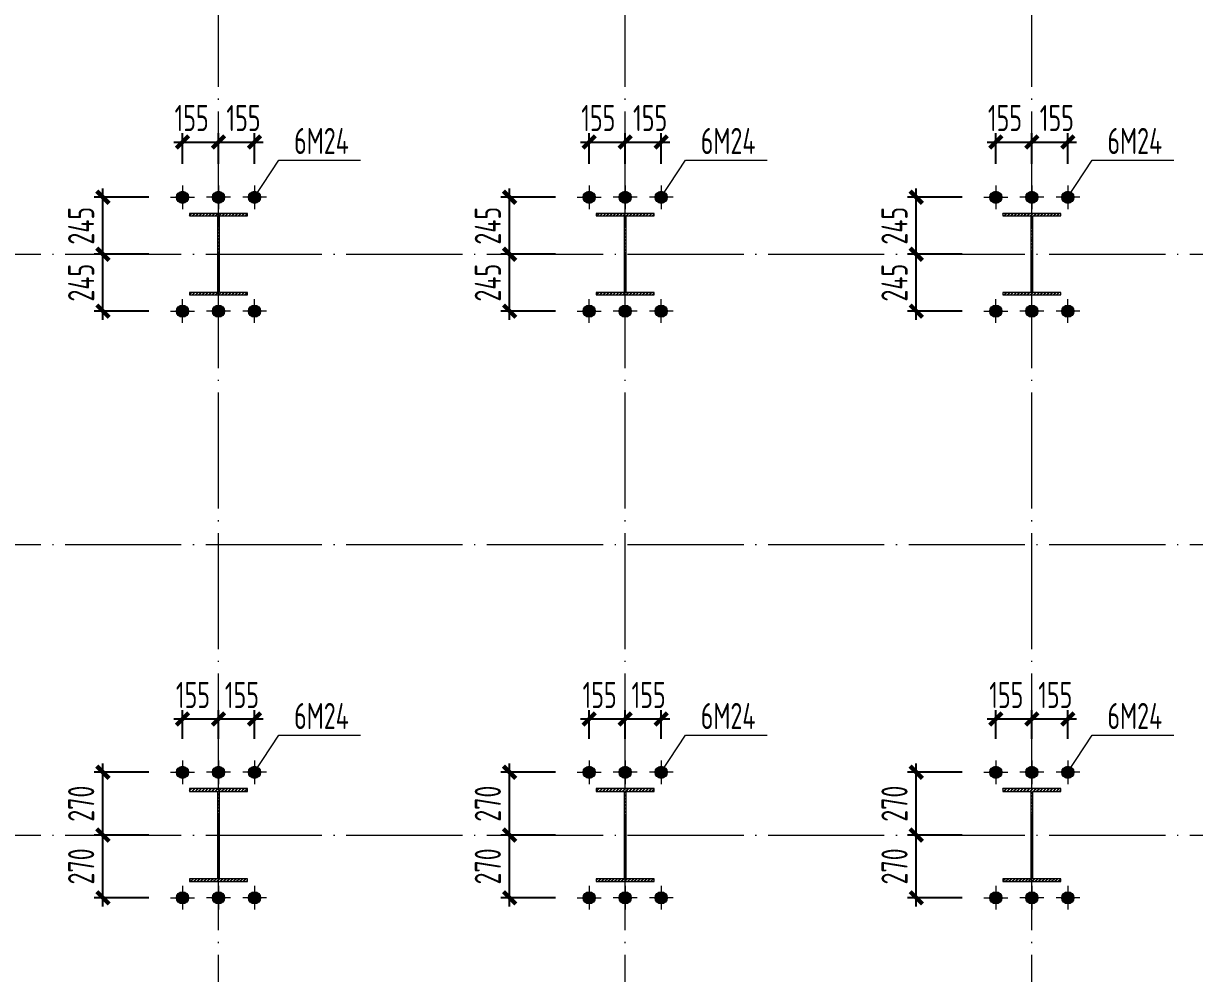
# Model space of a CAD drawing. Header units: millimetres. Extents: x 19781 to 898973, y -947928 to -267362.
# Drawn here: x 322608 to 342767, y -354408 to -338049 of the extents above; entities that cross this region are included whole.
import ezdxf
from ezdxf.enums import TextEntityAlignment as Align

# ---------------------------------------------------------------- set-up
doc = ezdxf.new("R2010")
doc.units = ezdxf.units.MM
doc.header["$LTSCALE"] = 100
doc.linetypes.add('CENTERX2', pattern=[101.599999, 63.5, -12.7, 12.7, -12.7])
doc.linetypes.add('DOTE', pattern=[2.42, 2, -0.2, 0.02, -0.2])
doc.layers.get('0').update_dxf_attribs({"lineweight": 18})
for name, color, linetype, lineweight in [('10', 7, 'Continuous', 18), ('11000', 4, 'Continuous', 18), ('DIM', 3, 'Continuous', 18), ('DOTE', 1, 'DOTE', 18), ('数字', 3, 'Continuous', 20), ('轴线', 1, 'CENTERX2', 13), ('钢柱', 4, 'Continuous', 20)]:
    doc.layers.add(name, color=color, linetype=linetype, lineweight=lineweight)
doc.styles.add('TSSD_REIN', font='tssdeng.shx', dxfattribs={"width": 0.7, "bigfont": 'hztxt.shx'})
doc.dimstyles.new('TSSD_100_100', dxfattribs={"dimtxt": 300, "dimasz": 100, "dimexe": 100, "dimexo": 250, "dimgap": 100, "dimtad": 1, "dimdec": 0, "dimzin": 0, "dimdsep": 46, "dimtxsty": 'TSSD_REIN', "dimblk": 'ARCHTICK', "dimcen": 0, "dimdle": 100, "dimclrt": 7, "dimadec": 0, "dimazin": 0, "dimtfac": 1, "dimtdec": 0, "dimtix": 1, "dimtmove": 2, "dimatfit": 3, "dimfxl": 1, "dimtolj": 1, "dimtzin": 0, "dimarcsym": 0})
pattern_1 = [(45, (0, 0), (-28.2842712, 28.2842712), []), (45, (0, 10), (-28.2842712, 28.2842712), [])]

# ---------------------------------------------------------------- blocks, each defined once
blk = doc.blocks.new('_ArchTick_0')
at = {"color": 0, "linetype": 'ByBlock'}
blk.add_lwpolyline([(-0.71, -0.71, 0.5, 0.5, 0), (0.71, 0.71, 0.5, 0.5, 0)], format="xyseb", dxfattribs=at)
blk = doc.blocks.new('*X273')
at = {"layer": 'DIM', "color": 0, "lineweight": -2, "ltscale": 100, "transparency": 16777216}
for p, q in [((325346, -350364), (325346, -349874)), ((325966, -350364), (325966, -349874)), ((325196, -350024), (326116, -350024))]:
    blk.add_line(p, q, dxfattribs=at)
at = {"layer": 'DIM', "color": 0, "lineweight": -2, "ltscale": 100, "transparency": 16777216, "xscale": 150, "yscale": 150, "zscale": 150, "rotation": 180}
blk.add_blockref('_ArchTick_0', (325346, -350024), dxfattribs=at)
at = {"layer": 'DIM', "color": 0, "lineweight": -2, "ltscale": 100, "transparency": 16777216, "xscale": 150, "yscale": 150, "zscale": 150}
blk.add_blockref('_ArchTick_0', (325966, -350024), dxfattribs=at)
at = {"layer": 'DIM', "color": 7, "ltscale": 100, "transparency": 16777216, "insert": (325526, -349611), "char_height": 450, "width": 2295, "attachment_point": 5, "style": 'TSSD_REIN'}
blk.add_mtext('155', dxfattribs=at)
blk = doc.blocks.new('_ARCHTICK')
at = {"color": 0, "linetype": 'ByBlock', "const_width": 0.5}
blk.add_lwpolyline([(-0.5, -0.5), (0.5, 0.5)], dxfattribs=at)
blk = doc.blocks.new('*X274')
at = {"layer": 'DIM', "color": 0, "lineweight": -2, "ltscale": 100, "transparency": 16777216}
for p, q in [((325966, -350364), (325966, -349874)), ((326586, -350364), (326586, -349874)), ((325816, -350024), (326736, -350024))]:
    blk.add_line(p, q, dxfattribs=at)
at = {"layer": 'DIM', "color": 0, "lineweight": -2, "ltscale": 100, "transparency": 16777216, "xscale": 150, "yscale": 150, "zscale": 150, "rotation": 180}
blk.add_blockref('_ArchTick_0', (325966, -350024), dxfattribs=at)
at = {"layer": 'DIM', "color": 0, "lineweight": -2, "ltscale": 100, "transparency": 16777216, "xscale": 150, "yscale": 150, "zscale": 150}
blk.add_blockref('_ArchTick_0', (326586, -350024), dxfattribs=at)
at = {"layer": 'DIM', "color": 7, "ltscale": 100, "transparency": 16777216, "insert": (326369, -349611), "char_height": 450, "width": 2295, "attachment_point": 5, "style": 'TSSD_REIN'}
blk.add_mtext('155', dxfattribs=at)
blk = doc.blocks.new('*X275')
at = {"layer": 'DIM', "color": 0, "lineweight": -2, "ltscale": 100, "transparency": 16777216}
for p, q in [((324767, -350943), (323827, -350943)), ((323977, -352173), (323977, -350793)), ((324767, -352023), (323827, -352023))]:
    blk.add_line(p, q, dxfattribs=at)
at = {"layer": 'DIM', "color": 0, "lineweight": -2, "ltscale": 100, "transparency": 16777216, "xscale": 150, "yscale": 150, "zscale": 150}
for p, rotation in [((323977, -350943), 90), ((323977, -352023), 270)]:
    blk.add_blockref('_ArchTick_0', p, dxfattribs=dict(at, rotation=rotation))
at = {"layer": 'DIM', "color": 7, "ltscale": 100, "transparency": 16777216, "insert": (323602, -351483), "char_height": 450, "width": 2430, "attachment_point": 5, "rotation": 90, "style": 'TSSD_REIN'}
blk.add_mtext('270', dxfattribs=at)
blk = doc.blocks.new('*X276')
at = {"layer": 'DIM', "color": 0, "lineweight": -2, "ltscale": 100, "transparency": 16777216}
for p, q in [((323977, -353253), (323977, -351873)), ((324767, -352023), (323827, -352023)), ((324767, -353103), (323827, -353103))]:
    blk.add_line(p, q, dxfattribs=at)
at = {"layer": 'DIM', "color": 0, "lineweight": -2, "ltscale": 100, "transparency": 16777216, "xscale": 150, "yscale": 150, "zscale": 150}
for p, rotation in [((323977, -352023), 90), ((323977, -353103), 270)]:
    blk.add_blockref('_ArchTick_0', p, dxfattribs=dict(at, rotation=rotation))
at = {"layer": 'DIM', "color": 7, "ltscale": 100, "transparency": 16777216, "insert": (323602, -352563), "char_height": 450, "width": 2430, "attachment_point": 5, "rotation": 90, "style": 'TSSD_REIN'}
blk.add_mtext('270', dxfattribs=at)
blk = doc.blocks.new('*X285')
at = {"layer": 'DIM', "color": 0, "lineweight": -2, "ltscale": 100, "transparency": 16777216}
for p, q in [((332346, -350364), (332346, -349874)), ((332966, -350364), (332966, -349874)), ((332196, -350024), (333116, -350024))]:
    blk.add_line(p, q, dxfattribs=at)
at = {"layer": 'DIM', "color": 0, "lineweight": -2, "ltscale": 100, "transparency": 16777216, "xscale": 150, "yscale": 150, "zscale": 150, "rotation": 180}
blk.add_blockref('_ArchTick_0', (332346, -350024), dxfattribs=at)
at = {"layer": 'DIM', "color": 0, "lineweight": -2, "ltscale": 100, "transparency": 16777216, "xscale": 150, "yscale": 150, "zscale": 150}
blk.add_blockref('_ArchTick_0', (332966, -350024), dxfattribs=at)
at = {"layer": 'DIM', "color": 7, "ltscale": 100, "transparency": 16777216, "insert": (332526, -349611), "char_height": 450, "width": 2295, "attachment_point": 5, "style": 'TSSD_REIN'}
blk.add_mtext('155', dxfattribs=at)
blk = doc.blocks.new('*X286')
at = {"layer": 'DIM', "color": 0, "lineweight": -2, "ltscale": 100, "transparency": 16777216}
for p, q in [((332966, -350364), (332966, -349874)), ((333586, -350364), (333586, -349874)), ((332816, -350024), (333736, -350024))]:
    blk.add_line(p, q, dxfattribs=at)
at = {"layer": 'DIM', "color": 0, "lineweight": -2, "ltscale": 100, "transparency": 16777216, "xscale": 150, "yscale": 150, "zscale": 150, "rotation": 180}
blk.add_blockref('_ArchTick_0', (332966, -350024), dxfattribs=at)
at = {"layer": 'DIM', "color": 0, "lineweight": -2, "ltscale": 100, "transparency": 16777216, "xscale": 150, "yscale": 150, "zscale": 150}
blk.add_blockref('_ArchTick_0', (333586, -350024), dxfattribs=at)
at = {"layer": 'DIM', "color": 7, "ltscale": 100, "transparency": 16777216, "insert": (333369, -349611), "char_height": 450, "width": 2295, "attachment_point": 5, "style": 'TSSD_REIN'}
blk.add_mtext('155', dxfattribs=at)
blk = doc.blocks.new('*X287')
at = {"layer": 'DIM', "color": 0, "lineweight": -2, "ltscale": 100, "transparency": 16777216}
for p, q in [((331767, -350943), (330827, -350943)), ((330977, -352173), (330977, -350793)), ((331767, -352023), (330827, -352023))]:
    blk.add_line(p, q, dxfattribs=at)
at = {"layer": 'DIM', "color": 0, "lineweight": -2, "ltscale": 100, "transparency": 16777216, "xscale": 150, "yscale": 150, "zscale": 150}
for p, rotation in [((330977, -350943), 90), ((330977, -352023), 270)]:
    blk.add_blockref('_ArchTick_0', p, dxfattribs=dict(at, rotation=rotation))
at = {"layer": 'DIM', "color": 7, "ltscale": 100, "transparency": 16777216, "insert": (330602, -351483), "char_height": 450, "width": 2430, "attachment_point": 5, "rotation": 90, "style": 'TSSD_REIN'}
blk.add_mtext('270', dxfattribs=at)
blk = doc.blocks.new('*X288')
at = {"layer": 'DIM', "color": 0, "lineweight": -2, "ltscale": 100, "transparency": 16777216}
for p, q in [((330977, -353253), (330977, -351873)), ((331767, -352023), (330827, -352023)), ((331767, -353103), (330827, -353103))]:
    blk.add_line(p, q, dxfattribs=at)
at = {"layer": 'DIM', "color": 0, "lineweight": -2, "ltscale": 100, "transparency": 16777216, "xscale": 150, "yscale": 150, "zscale": 150}
for p, rotation in [((330977, -352023), 90), ((330977, -353103), 270)]:
    blk.add_blockref('_ArchTick_0', p, dxfattribs=dict(at, rotation=rotation))
at = {"layer": 'DIM', "color": 7, "ltscale": 100, "transparency": 16777216, "insert": (330602, -352563), "char_height": 450, "width": 2430, "attachment_point": 5, "rotation": 90, "style": 'TSSD_REIN'}
blk.add_mtext('270', dxfattribs=at)
blk = doc.blocks.new('*X297')
at = {"layer": 'DIM', "color": 0, "lineweight": -2, "ltscale": 100, "transparency": 16777216}
for p, q in [((339346, -350364), (339346, -349874)), ((339966, -350364), (339966, -349874)), ((339196, -350024), (340116, -350024))]:
    blk.add_line(p, q, dxfattribs=at)
at = {"layer": 'DIM', "color": 0, "lineweight": -2, "ltscale": 100, "transparency": 16777216, "xscale": 150, "yscale": 150, "zscale": 150, "rotation": 180}
blk.add_blockref('_ArchTick_0', (339346, -350024), dxfattribs=at)
at = {"layer": 'DIM', "color": 0, "lineweight": -2, "ltscale": 100, "transparency": 16777216, "xscale": 150, "yscale": 150, "zscale": 150}
blk.add_blockref('_ArchTick_0', (339966, -350024), dxfattribs=at)
at = {"layer": 'DIM', "color": 7, "ltscale": 100, "transparency": 16777216, "insert": (339526, -349611), "char_height": 450, "width": 2295, "attachment_point": 5, "style": 'TSSD_REIN'}
blk.add_mtext('155', dxfattribs=at)
blk = doc.blocks.new('*X298')
at = {"layer": 'DIM', "color": 0, "lineweight": -2, "ltscale": 100, "transparency": 16777216}
for p, q in [((339966, -350364), (339966, -349874)), ((340586, -350364), (340586, -349874)), ((339816, -350024), (340736, -350024))]:
    blk.add_line(p, q, dxfattribs=at)
at = {"layer": 'DIM', "color": 0, "lineweight": -2, "ltscale": 100, "transparency": 16777216, "xscale": 150, "yscale": 150, "zscale": 150, "rotation": 180}
blk.add_blockref('_ArchTick_0', (339966, -350024), dxfattribs=at)
at = {"layer": 'DIM', "color": 0, "lineweight": -2, "ltscale": 100, "transparency": 16777216, "xscale": 150, "yscale": 150, "zscale": 150}
blk.add_blockref('_ArchTick_0', (340586, -350024), dxfattribs=at)
at = {"layer": 'DIM', "color": 7, "ltscale": 100, "transparency": 16777216, "insert": (340369, -349611), "char_height": 450, "width": 2295, "attachment_point": 5, "style": 'TSSD_REIN'}
blk.add_mtext('155', dxfattribs=at)
blk = doc.blocks.new('*X299')
at = {"layer": 'DIM', "color": 0, "lineweight": -2, "ltscale": 100, "transparency": 16777216}
for p, q in [((338767, -350943), (337827, -350943)), ((337977, -352173), (337977, -350793)), ((338767, -352023), (337827, -352023))]:
    blk.add_line(p, q, dxfattribs=at)
at = {"layer": 'DIM', "color": 0, "lineweight": -2, "ltscale": 100, "transparency": 16777216, "xscale": 150, "yscale": 150, "zscale": 150}
for p, rotation in [((337977, -350943), 90), ((337977, -352023), 270)]:
    blk.add_blockref('_ArchTick_0', p, dxfattribs=dict(at, rotation=rotation))
at = {"layer": 'DIM', "color": 7, "ltscale": 100, "transparency": 16777216, "insert": (337602, -351483), "char_height": 450, "width": 2430, "attachment_point": 5, "rotation": 90, "style": 'TSSD_REIN'}
blk.add_mtext('270', dxfattribs=at)
blk = doc.blocks.new('*X300')
at = {"layer": 'DIM', "color": 0, "lineweight": -2, "ltscale": 100, "transparency": 16777216}
for p, q in [((337977, -353253), (337977, -351873)), ((338767, -352023), (337827, -352023)), ((338767, -353103), (337827, -353103))]:
    blk.add_line(p, q, dxfattribs=at)
at = {"layer": 'DIM', "color": 0, "lineweight": -2, "ltscale": 100, "transparency": 16777216, "xscale": 150, "yscale": 150, "zscale": 150}
for p, rotation in [((337977, -352023), 90), ((337977, -353103), 270)]:
    blk.add_blockref('_ArchTick_0', p, dxfattribs=dict(at, rotation=rotation))
at = {"layer": 'DIM', "color": 7, "ltscale": 100, "transparency": 16777216, "insert": (337602, -352563), "char_height": 450, "width": 2430, "attachment_point": 5, "rotation": 90, "style": 'TSSD_REIN'}
blk.add_mtext('270', dxfattribs=at)
blk = doc.blocks.new('*X606')
at = {"layer": 'DIM', "color": 0, "lineweight": -2, "ltscale": 100, "transparency": 16777216}
for p, q in [((325346, -340464), (325346, -339941)), ((325966, -340464), (325966, -339941)), ((325196, -340091), (326116, -340091))]:
    blk.add_line(p, q, dxfattribs=at)
at = {"layer": 'DIM', "color": 0, "lineweight": -2, "ltscale": 100, "transparency": 16777216, "xscale": 150, "yscale": 150, "zscale": 150, "rotation": 180}
blk.add_blockref('_ArchTick_0', (325346, -340091), dxfattribs=at)
at = {"layer": 'DIM', "color": 0, "lineweight": -2, "ltscale": 100, "transparency": 16777216, "xscale": 150, "yscale": 150, "zscale": 150}
blk.add_blockref('_ArchTick_0', (325966, -340091), dxfattribs=at)
at = {"layer": 'DIM', "color": 7, "ltscale": 100, "transparency": 16777216, "insert": (325503, -339678), "char_height": 450, "width": 2295, "attachment_point": 5, "style": 'TSSD_REIN'}
blk.add_mtext('155', dxfattribs=at)
blk = doc.blocks.new('*X607')
at = {"layer": 'DIM', "color": 0, "lineweight": -2, "ltscale": 100, "transparency": 16777216}
for p, q in [((325966, -340464), (325966, -339941)), ((326586, -340464), (326586, -339941)), ((325816, -340091), (326736, -340091))]:
    blk.add_line(p, q, dxfattribs=at)
at = {"layer": 'DIM', "color": 0, "lineweight": -2, "ltscale": 100, "transparency": 16777216, "xscale": 150, "yscale": 150, "zscale": 150, "rotation": 180}
blk.add_blockref('_ArchTick_0', (325966, -340091), dxfattribs=at)
at = {"layer": 'DIM', "color": 0, "lineweight": -2, "ltscale": 100, "transparency": 16777216, "xscale": 150, "yscale": 150, "zscale": 150}
blk.add_blockref('_ArchTick_0', (326586, -340091), dxfattribs=at)
at = {"layer": 'DIM', "color": 7, "ltscale": 100, "transparency": 16777216, "insert": (326396, -339678), "char_height": 450, "width": 2295, "attachment_point": 5, "style": 'TSSD_REIN'}
blk.add_mtext('155', dxfattribs=at)
blk = doc.blocks.new('*X608')
at = {"layer": 'DIM', "color": 0, "lineweight": -2, "ltscale": 100, "transparency": 16777216}
for p, q in [((323977, -343153), (323977, -341873)), ((324767, -342023), (323827, -342023)), ((324767, -343003), (323827, -343003))]:
    blk.add_line(p, q, dxfattribs=at)
at = {"layer": 'DIM', "color": 0, "lineweight": -2, "ltscale": 100, "transparency": 16777216, "xscale": 150, "yscale": 150, "zscale": 150}
for p, rotation in [((323977, -342023), 90), ((323977, -343003), 270)]:
    blk.add_blockref('_ArchTick_0', p, dxfattribs=dict(at, rotation=rotation))
at = {"layer": 'DIM', "color": 7, "ltscale": 100, "transparency": 16777216, "insert": (323602, -342513), "char_height": 450, "width": 2430, "attachment_point": 5, "rotation": 90, "style": 'TSSD_REIN'}
blk.add_mtext('245', dxfattribs=at)
blk = doc.blocks.new('*X609')
at = {"layer": 'DIM', "color": 0, "lineweight": -2, "ltscale": 100, "transparency": 16777216}
for p, q in [((324767, -341043), (323827, -341043)), ((323977, -342173), (323977, -340893)), ((324767, -342023), (323827, -342023))]:
    blk.add_line(p, q, dxfattribs=at)
at = {"layer": 'DIM', "color": 0, "lineweight": -2, "ltscale": 100, "transparency": 16777216, "xscale": 150, "yscale": 150, "zscale": 150}
for p, rotation in [((323977, -341043), 90), ((323977, -342023), 270)]:
    blk.add_blockref('_ArchTick_0', p, dxfattribs=dict(at, rotation=rotation))
at = {"layer": 'DIM', "color": 7, "ltscale": 100, "transparency": 16777216, "insert": (323602, -341533), "char_height": 450, "width": 2430, "attachment_point": 5, "rotation": 90, "style": 'TSSD_REIN'}
blk.add_mtext('245', dxfattribs=at)
blk = doc.blocks.new('*X614')
at = {"layer": 'DIM', "color": 0, "lineweight": -2, "ltscale": 100, "transparency": 16777216}
for p, q in [((332346, -340464), (332346, -339941)), ((332966, -340464), (332966, -339941)), ((332196, -340091), (333116, -340091))]:
    blk.add_line(p, q, dxfattribs=at)
at = {"layer": 'DIM', "color": 0, "lineweight": -2, "ltscale": 100, "transparency": 16777216, "xscale": 150, "yscale": 150, "zscale": 150, "rotation": 180}
blk.add_blockref('_ArchTick_0', (332346, -340091), dxfattribs=at)
at = {"layer": 'DIM', "color": 0, "lineweight": -2, "ltscale": 100, "transparency": 16777216, "xscale": 150, "yscale": 150, "zscale": 150}
blk.add_blockref('_ArchTick_0', (332966, -340091), dxfattribs=at)
at = {"layer": 'DIM', "color": 7, "ltscale": 100, "transparency": 16777216, "insert": (332503, -339678), "char_height": 450, "width": 2295, "attachment_point": 5, "style": 'TSSD_REIN'}
blk.add_mtext('155', dxfattribs=at)
blk = doc.blocks.new('*X615')
at = {"layer": 'DIM', "color": 0, "lineweight": -2, "ltscale": 100, "transparency": 16777216}
for p, q in [((332966, -340464), (332966, -339941)), ((333586, -340464), (333586, -339941)), ((332816, -340091), (333736, -340091))]:
    blk.add_line(p, q, dxfattribs=at)
at = {"layer": 'DIM', "color": 0, "lineweight": -2, "ltscale": 100, "transparency": 16777216, "xscale": 150, "yscale": 150, "zscale": 150, "rotation": 180}
blk.add_blockref('_ArchTick_0', (332966, -340091), dxfattribs=at)
at = {"layer": 'DIM', "color": 0, "lineweight": -2, "ltscale": 100, "transparency": 16777216, "xscale": 150, "yscale": 150, "zscale": 150}
blk.add_blockref('_ArchTick_0', (333586, -340091), dxfattribs=at)
at = {"layer": 'DIM', "color": 7, "ltscale": 100, "transparency": 16777216, "insert": (333396, -339678), "char_height": 450, "width": 2295, "attachment_point": 5, "style": 'TSSD_REIN'}
blk.add_mtext('155', dxfattribs=at)
blk = doc.blocks.new('*X616')
at = {"layer": 'DIM', "color": 0, "lineweight": -2, "ltscale": 100, "transparency": 16777216}
for p, q in [((330977, -343153), (330977, -341873)), ((331767, -342023), (330827, -342023)), ((331767, -343003), (330827, -343003))]:
    blk.add_line(p, q, dxfattribs=at)
at = {"layer": 'DIM', "color": 0, "lineweight": -2, "ltscale": 100, "transparency": 16777216, "xscale": 150, "yscale": 150, "zscale": 150}
for p, rotation in [((330977, -342023), 90), ((330977, -343003), 270)]:
    blk.add_blockref('_ArchTick_0', p, dxfattribs=dict(at, rotation=rotation))
at = {"layer": 'DIM', "color": 7, "ltscale": 100, "transparency": 16777216, "insert": (330602, -342513), "char_height": 450, "width": 2430, "attachment_point": 5, "rotation": 90, "style": 'TSSD_REIN'}
blk.add_mtext('245', dxfattribs=at)
blk = doc.blocks.new('*X617')
at = {"layer": 'DIM', "color": 0, "lineweight": -2, "ltscale": 100, "transparency": 16777216}
for p, q in [((331767, -341043), (330827, -341043)), ((330977, -342173), (330977, -340893)), ((331767, -342023), (330827, -342023))]:
    blk.add_line(p, q, dxfattribs=at)
at = {"layer": 'DIM', "color": 0, "lineweight": -2, "ltscale": 100, "transparency": 16777216, "xscale": 150, "yscale": 150, "zscale": 150}
for p, rotation in [((330977, -341043), 90), ((330977, -342023), 270)]:
    blk.add_blockref('_ArchTick_0', p, dxfattribs=dict(at, rotation=rotation))
at = {"layer": 'DIM', "color": 7, "ltscale": 100, "transparency": 16777216, "insert": (330602, -341533), "char_height": 450, "width": 2430, "attachment_point": 5, "rotation": 90, "style": 'TSSD_REIN'}
blk.add_mtext('245', dxfattribs=at)
blk = doc.blocks.new('*X622')
at = {"layer": 'DIM', "color": 0, "lineweight": -2, "ltscale": 100, "transparency": 16777216}
for p, q in [((339346, -340464), (339346, -339941)), ((339966, -340464), (339966, -339941)), ((339196, -340091), (340116, -340091))]:
    blk.add_line(p, q, dxfattribs=at)
at = {"layer": 'DIM', "color": 0, "lineweight": -2, "ltscale": 100, "transparency": 16777216, "xscale": 150, "yscale": 150, "zscale": 150, "rotation": 180}
blk.add_blockref('_ArchTick_0', (339346, -340091), dxfattribs=at)
at = {"layer": 'DIM', "color": 0, "lineweight": -2, "ltscale": 100, "transparency": 16777216, "xscale": 150, "yscale": 150, "zscale": 150}
blk.add_blockref('_ArchTick_0', (339966, -340091), dxfattribs=at)
at = {"layer": 'DIM', "color": 7, "ltscale": 100, "transparency": 16777216, "insert": (339503, -339678), "char_height": 450, "width": 2295, "attachment_point": 5, "style": 'TSSD_REIN'}
blk.add_mtext('155', dxfattribs=at)
blk = doc.blocks.new('*X623')
at = {"layer": 'DIM', "color": 0, "lineweight": -2, "ltscale": 100, "transparency": 16777216}
for p, q in [((339966, -340464), (339966, -339941)), ((340586, -340464), (340586, -339941)), ((339816, -340091), (340736, -340091))]:
    blk.add_line(p, q, dxfattribs=at)
at = {"layer": 'DIM', "color": 0, "lineweight": -2, "ltscale": 100, "transparency": 16777216, "xscale": 150, "yscale": 150, "zscale": 150, "rotation": 180}
blk.add_blockref('_ArchTick_0', (339966, -340091), dxfattribs=at)
at = {"layer": 'DIM', "color": 0, "lineweight": -2, "ltscale": 100, "transparency": 16777216, "xscale": 150, "yscale": 150, "zscale": 150}
blk.add_blockref('_ArchTick_0', (340586, -340091), dxfattribs=at)
at = {"layer": 'DIM', "color": 7, "ltscale": 100, "transparency": 16777216, "insert": (340396, -339678), "char_height": 450, "width": 2295, "attachment_point": 5, "style": 'TSSD_REIN'}
blk.add_mtext('155', dxfattribs=at)
blk = doc.blocks.new('*X624')
at = {"layer": 'DIM', "color": 0, "lineweight": -2, "ltscale": 100, "transparency": 16777216}
for p, q in [((337977, -343153), (337977, -341873)), ((338767, -342023), (337827, -342023)), ((338767, -343003), (337827, -343003))]:
    blk.add_line(p, q, dxfattribs=at)
at = {"layer": 'DIM', "color": 0, "lineweight": -2, "ltscale": 100, "transparency": 16777216, "xscale": 150, "yscale": 150, "zscale": 150}
for p, rotation in [((337977, -342023), 90), ((337977, -343003), 270)]:
    blk.add_blockref('_ArchTick_0', p, dxfattribs=dict(at, rotation=rotation))
at = {"layer": 'DIM', "color": 7, "ltscale": 100, "transparency": 16777216, "insert": (337602, -342513), "char_height": 450, "width": 2430, "attachment_point": 5, "rotation": 90, "style": 'TSSD_REIN'}
blk.add_mtext('245', dxfattribs=at)
blk = doc.blocks.new('*X625')
at = {"layer": 'DIM', "color": 0, "lineweight": -2, "ltscale": 100, "transparency": 16777216}
for p, q in [((338767, -341043), (337827, -341043)), ((337977, -342173), (337977, -340893)), ((338767, -342023), (337827, -342023))]:
    blk.add_line(p, q, dxfattribs=at)
at = {"layer": 'DIM', "color": 0, "lineweight": -2, "ltscale": 100, "transparency": 16777216, "xscale": 150, "yscale": 150, "zscale": 150}
for p, rotation in [((337977, -341043), 90), ((337977, -342023), 270)]:
    blk.add_blockref('_ArchTick_0', p, dxfattribs=dict(at, rotation=rotation))
at = {"layer": 'DIM', "color": 7, "ltscale": 100, "transparency": 16777216, "insert": (337602, -341533), "char_height": 450, "width": 2430, "attachment_point": 5, "rotation": 90, "style": 'TSSD_REIN'}
blk.add_mtext('245', dxfattribs=at)

msp = doc.modelspace()

# ---------------------------------------------------------------- hatches: boundary and pattern name
h = msp.add_hatch(color=256)
edge = h.paths.add_edge_path(flags=0)
edge.add_arc((325346, -341043), 104, 0, 360)
h = msp.add_hatch(color=256)
edge = h.paths.add_edge_path(flags=0)
edge.add_arc((325966, -341043), 104, 0, 360)
h = msp.add_hatch(color=256)
edge = h.paths.add_edge_path(flags=0)
edge.add_arc((326586, -341043), 104, 0, 360)
h = msp.add_hatch(color=256)
edge = h.paths.add_edge_path(flags=0)
edge.add_arc((332346, -341043), 104, 0, 360)
h = msp.add_hatch(color=256)
edge = h.paths.add_edge_path(flags=0)
edge.add_arc((332966, -341043), 104, 0, 360)
h = msp.add_hatch(color=256)
edge = h.paths.add_edge_path(flags=0)
edge.add_arc((333586, -341043), 104, 0, 360)
h = msp.add_hatch(color=256)
edge = h.paths.add_edge_path(flags=0)
edge.add_arc((339346, -341043), 104, 0, 360)
h = msp.add_hatch(color=256)
edge = h.paths.add_edge_path(flags=0)
edge.add_arc((339966, -341043), 104, 0, 360)
h = msp.add_hatch(color=256)
edge = h.paths.add_edge_path(flags=0)
edge.add_arc((340586, -341043), 104, 0, 360)
h = msp.add_hatch(color=256)
edge = h.paths.add_edge_path(flags=0)
edge.add_arc((325346, -343003), 104, 0, 360)
h = msp.add_hatch(color=256)
edge = h.paths.add_edge_path(flags=0)
edge.add_arc((325966, -343003), 104, 0, 360)
h = msp.add_hatch(color=256)
edge = h.paths.add_edge_path(flags=0)
edge.add_arc((326586, -343003), 104, 0, 360)
h = msp.add_hatch(color=256)
edge = h.paths.add_edge_path(flags=0)
edge.add_arc((332346, -343003), 104, 0, 360)
h = msp.add_hatch(color=256)
edge = h.paths.add_edge_path(flags=0)
edge.add_arc((332966, -343003), 104, 0, 360)
h = msp.add_hatch(color=256)
edge = h.paths.add_edge_path(flags=0)
edge.add_arc((333586, -343003), 104, 0, 360)
h = msp.add_hatch(color=256)
edge = h.paths.add_edge_path(flags=0)
edge.add_arc((339346, -343003), 104, 0, 360)
h = msp.add_hatch(color=256)
edge = h.paths.add_edge_path(flags=0)
edge.add_arc((339966, -343003), 104, 0, 360)
h = msp.add_hatch(color=256)
edge = h.paths.add_edge_path(flags=0)
edge.add_arc((340586, -343003), 104, 0, 360)
h = msp.add_hatch(color=256)
edge = h.paths.add_edge_path(flags=0)
edge.add_arc((325346, -350943), 104, 0, 360)
h = msp.add_hatch(color=256)
edge = h.paths.add_edge_path(flags=0)
edge.add_arc((325966, -350943), 104, 0, 360)
h = msp.add_hatch(color=256)
edge = h.paths.add_edge_path(flags=0)
edge.add_arc((326586, -350943), 104, 0, 360)
h = msp.add_hatch(color=256)
edge = h.paths.add_edge_path(flags=0)
edge.add_arc((332346, -350943), 104, 0, 360)
h = msp.add_hatch(color=256)
edge = h.paths.add_edge_path(flags=0)
edge.add_arc((332966, -350943), 104, 0, 360)
h = msp.add_hatch(color=256)
edge = h.paths.add_edge_path(flags=0)
edge.add_arc((333586, -350943), 104, 0, 360)
h = msp.add_hatch(color=256)
edge = h.paths.add_edge_path(flags=0)
edge.add_arc((339346, -350943), 104, 0, 360)
h = msp.add_hatch(color=256)
edge = h.paths.add_edge_path(flags=0)
edge.add_arc((339966, -350943), 104, 0, 360)
h = msp.add_hatch(color=256)
edge = h.paths.add_edge_path(flags=0)
edge.add_arc((340586, -350943), 104, 0, 360)
h = msp.add_hatch(color=256)
edge = h.paths.add_edge_path(flags=0)
edge.add_arc((325346, -353103), 104, 0, 360)
h = msp.add_hatch(color=256)
edge = h.paths.add_edge_path(flags=0)
edge.add_arc((325966, -353103), 104, 0, 360)
h = msp.add_hatch(color=256)
edge = h.paths.add_edge_path(flags=0)
edge.add_arc((326586, -353103), 104, 0, 360)
h = msp.add_hatch(color=256)
edge = h.paths.add_edge_path(flags=0)
edge.add_arc((332346, -353103), 104, 0, 360)
h = msp.add_hatch(color=256)
edge = h.paths.add_edge_path(flags=0)
edge.add_arc((332966, -353103), 104, 0, 360)
h = msp.add_hatch(color=256)
edge = h.paths.add_edge_path(flags=0)
edge.add_arc((333586, -353103), 104, 0, 360)
h = msp.add_hatch(color=256)
edge = h.paths.add_edge_path(flags=0)
edge.add_arc((339346, -353103), 104, 0, 360)
h = msp.add_hatch(color=256)
edge = h.paths.add_edge_path(flags=0)
edge.add_arc((339966, -353103), 104, 0, 360)
h = msp.add_hatch(color=256)
edge = h.paths.add_edge_path(flags=0)
edge.add_arc((340586, -353103), 104, 0, 360)
at = {"layer": '10', "ltscale": 100}
h = msp.add_hatch(dxfattribs=at)
h.set_pattern_fill('金属', color=256, style=0, pattern_type=0)
h.set_pattern_definition(pattern_1)
h.paths.add_polyline_path([(325982, -341363), (326466, -341363), (326466, -341323), (325466, -341323), (325466, -341363), (325950, -341363), (325950, -342683), (325466, -342683), (325466, -342723), (326466, -342723), (326466, -342683), (325982, -342683)], flags=0)
h = msp.add_hatch(dxfattribs=at)
h.set_pattern_fill('金属', color=256, style=0, pattern_type=0)
h.set_pattern_definition(pattern_1)
h.paths.add_polyline_path([(332982, -341363), (333466, -341363), (333466, -341323), (332466, -341323), (332466, -341363), (332950, -341363), (332950, -342683), (332466, -342683), (332466, -342723), (333466, -342723), (333466, -342683), (332982, -342683)], flags=0)
h = msp.add_hatch(dxfattribs=at)
h.set_pattern_fill('金属', color=256, style=0, pattern_type=0)
h.set_pattern_definition(pattern_1)
h.paths.add_polyline_path([(339982, -341363), (340466, -341363), (340466, -341323), (339466, -341323), (339466, -341363), (339950, -341363), (339950, -342683), (339466, -342683), (339466, -342723), (340466, -342723), (340466, -342683), (339982, -342683)], flags=0)
h = msp.add_hatch(dxfattribs=at)
h.set_pattern_fill('金属', color=256, style=0, pattern_type=0)
h.set_pattern_definition(pattern_1)
h.paths.add_polyline_path([(325982, -351271), (326466, -351271), (326466, -351223), (325466, -351223), (325466, -351271), (325950, -351271), (325950, -352775), (325466, -352775), (325466, -352823), (326466, -352823), (326466, -352775), (325982, -352775)], flags=0)
h = msp.add_hatch(dxfattribs=at)
h.set_pattern_fill('金属', color=256, style=0, pattern_type=0)
h.set_pattern_definition(pattern_1)
h.paths.add_polyline_path([(332982, -351271), (333466, -351271), (333466, -351223), (332466, -351223), (332466, -351271), (332950, -351271), (332950, -352775), (332466, -352775), (332466, -352823), (333466, -352823), (333466, -352775), (332982, -352775)], flags=0)
h = msp.add_hatch(dxfattribs=at)
h.set_pattern_fill('金属', color=256, style=0, pattern_type=0)
h.set_pattern_definition(pattern_1)
h.paths.add_polyline_path([(339982, -351271), (340466, -351271), (340466, -351223), (339466, -351223), (339466, -351271), (339950, -351271), (339950, -352775), (339466, -352775), (339466, -352823), (340466, -352823), (340466, -352775), (339982, -352775)], flags=0)

# ---------------------------------------------------------------- linework, layer by layer
at = {"layer": '11000'}
for centre in [(325346, -341043), (325966, -341043), (326586, -341043), (332346, -341043), (332966, -341043), (333586, -341043), (339346, -341043), (339966, -341043), (340586, -341043), (325346, -343003), (325966, -343003), (326586, -343003), (332346, -343003), (332966, -343003), (333586, -343003), (339346, -343003), (339966, -343003), (340586, -343003), (325346, -350943), (325966, -350943), (326586, -350943), (332346, -350943), (332966, -350943), (333586, -350943), (339346, -350943), (339966, -350943), (340586, -350943), (325346, -353103), (325966, -353103), (326586, -353103), (332346, -353103), (332966, -353103), (333586, -353103), (339346, -353103), (339966, -353103), (340586, -353103)]:
    msp.add_circle(centre, 104, dxfattribs=at)
at = {"layer": 'DOTE', "linetype": 'DOTE', "ltscale": 10}
for p, q in [((325966, -373023), (325966, -331023)), ((332966, -373023), (332966, -331023)), ((339966, -373023), (339966, -331023)), ((303966, -342023), (403966, -342023)), ((303966, -347023), (403966, -347023)), ((303966, -352023), (403966, -352023))]:
    msp.add_line(p, q, dxfattribs=at)
at = {"layer": '数字', "ltscale": 100}
for p, q in [((326586, -341043), (327004.43, -340404.58)), ((327004.43, -340404.58), (328411.49, -340404.58)), ((333586, -341043), (334004.43, -340404.58)), ((334004.43, -340404.58), (335411.49, -340404.58)), ((340586, -341043), (341004.43, -340404.58)), ((341004.43, -340404.58), (342411.49, -340404.58)), ((326586, -350943), (327004.43, -350304.58)), ((327004.43, -350304.58), (328411.49, -350304.58)), ((333586, -350943), (334004.43, -350304.58)), ((334004.43, -350304.58), (335411.49, -350304.58)), ((340586, -350943), (341004.43, -350304.58)), ((341004.43, -350304.58), (342411.49, -350304.58))]:
    msp.add_line(p, q, dxfattribs=at)
at = {"layer": '轴线'}
for p, q in [((325346, -340839), (325346, -341247)), ((325966, -340839), (325966, -341247)), ((326586, -340839), (326586, -341247)), ((332346, -340839), (332346, -341247)), ((332966, -340839), (332966, -341247)), ((333586, -340839), (333586, -341247)), ((339346, -340839), (339346, -341247)), ((339966, -340839), (339966, -341247)), ((340586, -340839), (340586, -341247)), ((325142, -341043), (325550, -341043)), ((326170, -341043), (325762, -341043)), ((326790, -341043), (326382, -341043)), ((332142, -341043), (332550, -341043)), ((333170, -341043), (332762, -341043)), ((333790, -341043), (333382, -341043)), ((339142, -341043), (339550, -341043)), ((340170, -341043), (339762, -341043)), ((340790, -341043), (340382, -341043)), ((325346, -343207), (325346, -342799)), ((325966, -343207), (325966, -342799)), ((326586, -343207), (326586, -342799)), ((332346, -343207), (332346, -342799)), ((332966, -343207), (332966, -342799)), ((333586, -343207), (333586, -342799)), ((339346, -343207), (339346, -342799)), ((339966, -343207), (339966, -342799)), ((340586, -343207), (340586, -342799)), ((325142, -343003), (325550, -343003)), ((326170, -343003), (325762, -343003)), ((326790, -343003), (326382, -343003)), ((332142, -343003), (332550, -343003)), ((333170, -343003), (332762, -343003)), ((333790, -343003), (333382, -343003)), ((339142, -343003), (339550, -343003)), ((340170, -343003), (339762, -343003)), ((340790, -343003), (340382, -343003)), ((325346, -350739), (325346, -351147)), ((325966, -350739), (325966, -351147)), ((326586, -350739), (326586, -351147)), ((332346, -350739), (332346, -351147)), ((332966, -350739), (332966, -351147)), ((333586, -350739), (333586, -351147)), ((339346, -350739), (339346, -351147)), ((339966, -350739), (339966, -351147)), ((340586, -350739), (340586, -351147)), ((325142, -350943), (325550, -350943)), ((326170, -350943), (325762, -350943)), ((326790, -350943), (326382, -350943)), ((332142, -350943), (332550, -350943)), ((333170, -350943), (332762, -350943)), ((333790, -350943), (333382, -350943)), ((339142, -350943), (339550, -350943)), ((340170, -350943), (339762, -350943)), ((340790, -350943), (340382, -350943)), ((325346, -352899), (325346, -353307)), ((325966, -352899), (325966, -353307)), ((326586, -352899), (326586, -353307)), ((332346, -352899), (332346, -353307)), ((332966, -352899), (332966, -353307)), ((333586, -352899), (333586, -353307)), ((339346, -352899), (339346, -353307)), ((339966, -352899), (339966, -353307)), ((340586, -352899), (340586, -353307)), ((325142, -353103), (325550, -353103)), ((326170, -353103), (325762, -353103)), ((326790, -353103), (326382, -353103)), ((332142, -353103), (332550, -353103)), ((333170, -353103), (332762, -353103)), ((333790, -353103), (333382, -353103)), ((339142, -353103), (339550, -353103)), ((340170, -353103), (339762, -353103)), ((340790, -353103), (340382, -353103))]:
    msp.add_line(p, q, dxfattribs=at)
at = {"layer": '钢柱', "ltscale": 100}
for points in [[(325982, -341363), (326466, -341363), (326466, -341323), (325466, -341323), (325466, -341363), (325950, -341363), (325950, -342683), (325466, -342683), (325466, -342723), (326466, -342723), (326466, -342683), (325982, -342683)], [(332982, -341363), (333466, -341363), (333466, -341323), (332466, -341323), (332466, -341363), (332950, -341363), (332950, -342683), (332466, -342683), (332466, -342723), (333466, -342723), (333466, -342683), (332982, -342683)], [(339982, -341363), (340466, -341363), (340466, -341323), (339466, -341323), (339466, -341363), (339950, -341363), (339950, -342683), (339466, -342683), (339466, -342723), (340466, -342723), (340466, -342683), (339982, -342683)], [(325982, -351271), (326466, -351271), (326466, -351223), (325466, -351223), (325466, -351271), (325950, -351271), (325950, -352775), (325466, -352775), (325466, -352823), (326466, -352823), (326466, -352775), (325982, -352775)], [(332982, -351271), (333466, -351271), (333466, -351223), (332466, -351223), (332466, -351271), (332950, -351271), (332950, -352775), (332466, -352775), (332466, -352823), (333466, -352823), (333466, -352775), (332982, -352775)], [(339982, -351271), (340466, -351271), (340466, -351223), (339466, -351223), (339466, -351271), (339950, -351271), (339950, -352775), (339466, -352775), (339466, -352823), (340466, -352823), (340466, -352775), (339982, -352775)]]:
    msp.add_lwpolyline(points, close=True, dxfattribs=at)

# ---------------------------------------------------------------- texts
at = {"layer": '数字', "ltscale": 100, "style": 'TSSD_REIN', "width": 0.7}
for p in [(327738.36, -340072.88), (334738.36, -340072.88), (341738.36, -340072.88), (327738.36, -349972.88), (334738.36, -349972.88), (341738.36, -349972.88)]:
    msp.add_text('6M24', height=450, dxfattribs=at).set_placement(p, align=Align.MIDDLE_CENTER)

# ---------------------------------------------------------------- dimensions: what is measured, and where the dimension line sits
at = {"layer": 'DIM', "ltscale": 100}
for base, p1, p2, picture, middle in [((325966, -340090.85), (325346, -340839), (325966, -340839), '*X606', (325502.64, -339678.35)), ((326586, -340090.85), (325966, -340839), (326586, -340839), '*X607', (326396.37, -339678.35)), ((332966, -340090.85), (332346, -340839), (332966, -340839), '*X614', (332502.64, -339678.35)), ((333586, -340090.85), (332966, -340839), (333586, -340839), '*X615', (333396.37, -339678.35)), ((339966, -340090.85), (339346, -340839), (339966, -340839), '*X622', (339502.64, -339678.35)), ((340586, -340090.85), (339966, -340839), (340586, -340839), '*X623', (340396.37, -339678.35)), ((325966, -350023.52), (325346, -350739), (325966, -350739), '*X273', (325525.64, -349611.02)), ((326586, -350023.52), (325966, -350739), (326586, -350739), '*X274', (326369.37, -349611.02)), ((332966, -350023.52), (332346, -350739), (332966, -350739), '*X285', (332525.64, -349611.02)), ((333586, -350023.52), (332966, -350739), (333586, -350739), '*X286', (333369.37, -349611.02)), ((339966, -350023.52), (339346, -350739), (339966, -350739), '*X297', (339525.64, -349611.02)), ((340586, -350023.52), (339966, -350739), (340586, -350739), '*X298', (340369.37, -349611.02))]:
    dim = msp.add_linear_dim(base=base, p1=p1, p2=p2, angle=0, text='155', dimstyle='TSSD_100_100', override={"dimscale": 1.5, "dimsah": 1}, dxfattribs=at)
    dim.commit()
    dim.dimension.update_dxf_attribs({"geometry": picture, "text_midpoint": middle, "dimtype": 160})
for base, p1, p2, text, picture, middle in [((323977.18, -341043), (325142, -342023), (325142, -341043), '245', '*X609', (323602.18, -341533)), ((330977.18, -341043), (332142, -342023), (332142, -341043), '245', '*X617', (330602.18, -341533)), ((337977.18, -341043), (339142, -342023), (339142, -341043), '245', '*X625', (337602.18, -341533)), ((323977.18, -342023), (325142, -343003), (325142, -342023), '245', '*X608', (323602.18, -342513)), ((330977.18, -342023), (332142, -343003), (332142, -342023), '245', '*X616', (330602.18, -342513)), ((337977.18, -342023), (339142, -343003), (339142, -342023), '245', '*X624', (337602.18, -342513)), ((323977.18, -350943), (325142, -352023), (325142, -350943), '270', '*X275', (323602.18, -351483)), ((330977.18, -350943), (332142, -352023), (332142, -350943), '270', '*X287', (330602.18, -351483)), ((337977.18, -350943), (339142, -352023), (339142, -350943), '270', '*X299', (337602.18, -351483)), ((323977.18, -352023), (325142, -353103), (325142, -352023), '270', '*X276', (323602.18, -352563)), ((330977.18, -352023), (332142, -353103), (332142, -352023), '270', '*X288', (330602.18, -352563)), ((337977.18, -352023), (339142, -353103), (339142, -352023), '270', '*X300', (337602.18, -352563))]:
    dim = msp.add_linear_dim(base=base, p1=p1, p2=p2, angle=90, text=text, dimstyle='TSSD_100_100', override={"dimscale": 1.5, "dimsah": 1}, dxfattribs=at)
    dim.commit()
    dim.dimension.update_dxf_attribs({"geometry": picture, "text_midpoint": middle})

doc.saveas('drawing.dxf')
